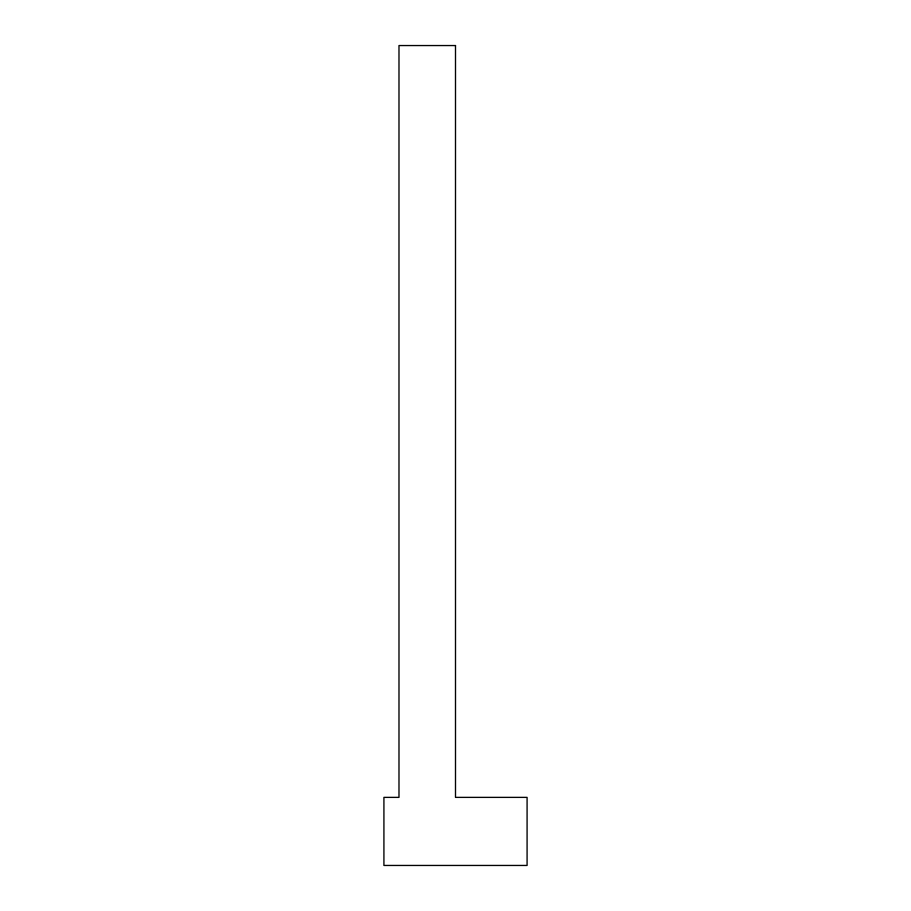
<?xml version="1.0" encoding="UTF-8"?>
<svg xmlns="http://www.w3.org/2000/svg" width="911" height="911" viewBox="0 0 911 911"><rect width="100%" height="100%" fill="white"/><g stroke="black" fill="none" stroke-linecap="round" stroke-linejoin="round"><path stroke-width="1.37" d="M455.5 45.55L398.984 45.55L398.984 797.376L383.918 797.376L383.918 865.45L527.082 865.45L527.082 797.376L455.5 797.376L455.5 45.55"/></g></svg>
